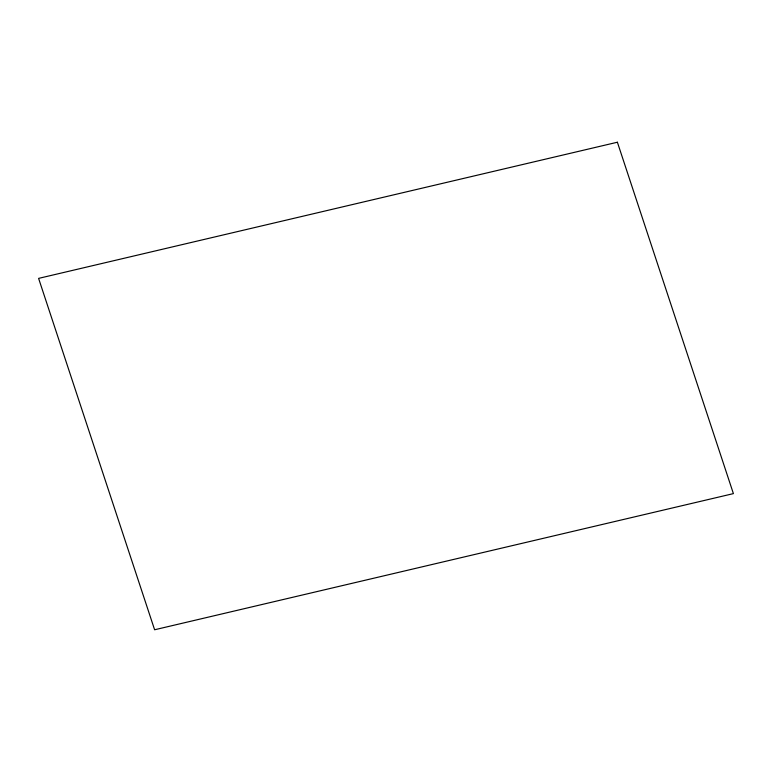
<?xml version="1.0" encoding="UTF-8"?>
<svg xmlns="http://www.w3.org/2000/svg" width="772" height="772" viewBox="0 0 772 772"><rect width="100%" height="100%" fill="white"/><g stroke="black" fill="none" stroke-linecap="round" stroke-linejoin="round"><path stroke-width="1.16" d="M617.388 142.231L38.6 278.383L154.612 629.769L733.4 493.617L617.388 142.231"/></g></svg>
